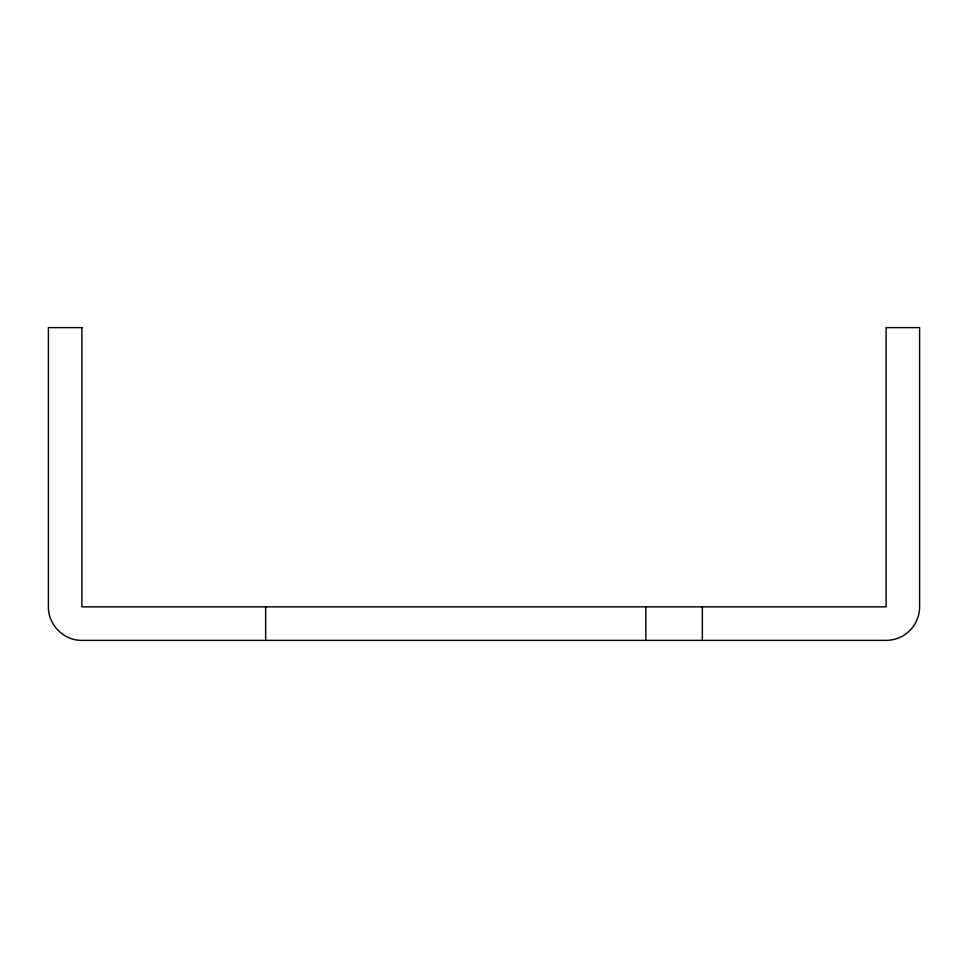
<?xml version="1.0" encoding="UTF-8"?>
<svg xmlns="http://www.w3.org/2000/svg" width="968" height="968" viewBox="0 0 968 968"><rect width="100%" height="100%" fill="white"/><g stroke="black" fill="none" stroke-linecap="round" stroke-linejoin="round"><path stroke-width="1.45" d="M702.345 606.863L702.345 640.368M645.825 606.863L645.825 640.368M265.656 606.863L265.656 640.368M81.905 327.632L48.4 327.632L48.4 606.863C48.025 624.771 63.997 640.743 81.905 640.368L886.095 640.368A33.505 33.505 0 0 0 919.6 606.863L919.6 327.632L886.095 327.632L886.095 606.863L81.905 606.863L81.905 327.632"/></g></svg>
